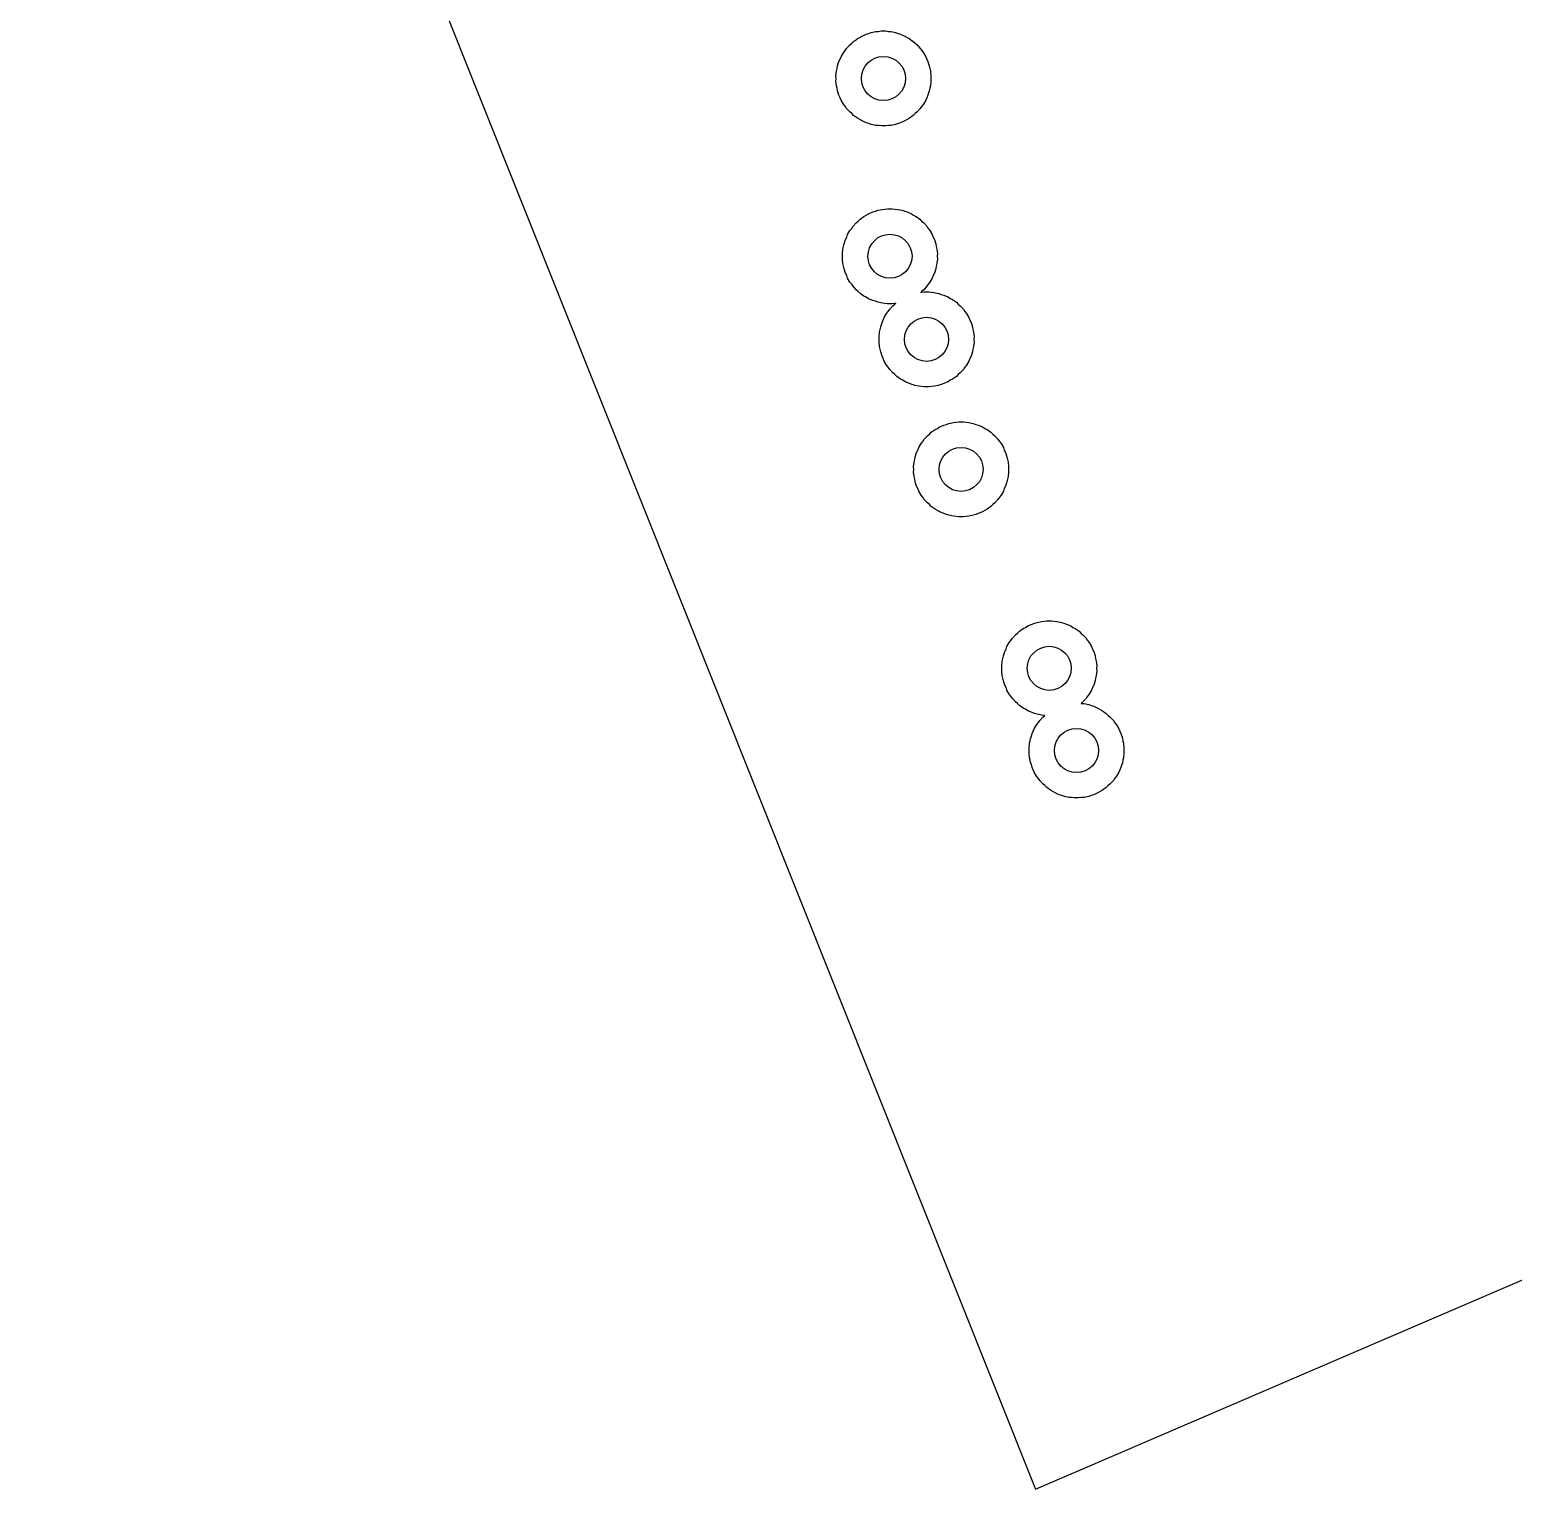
# Model space of a CAD drawing. Header units: feet. Extents: x -179 to 28, y -21 to 191.
# Drawn here: x -65.84 to -36.63, y 51.33 to 80.07 of the extents above; entities that cross this region are included whole.
import ezdxf

# ---------------------------------------------------------------- set-up
doc = ezdxf.new("R2010")
doc.units = ezdxf.units.FT
for name, color, linetype in [('Buildings', 7, 'CONTINUOUS'), ('Obstructions', 7, 'CONTINUOUS'), ('Setbacks', 7, 'CONTINUOUS')]:
    doc.layers.add(name, color=color, linetype=linetype)

msp = doc.modelspace()

# ---------------------------------------------------------------- linework, layer by layer
at = {"layer": 'Buildings', "color": 252}
for p, q in [((-65.843, 100.936), (-46.04, 51.328)), ((-46.04, 51.328), (-7.064, 68.106))]:
    msp.add_line(p, q, dxfattribs=at)
at = {"layer": 'Obstructions', "color": 252}
for centre in [(-49.032, 79.114), (-48.903, 75.612), (-48.182, 73.976), (-47.503, 71.415), (-45.766, 67.497), (-45.229, 65.879)]:
    msp.add_circle(centre, 0.434, dxfattribs=at)
at = {"layer": 'Setbacks', "color": 2}
for p, q in [((-49.129, 80.041), (-49.078, 80.049)), ((-49.078, 80.049), (-49.077, 80.049)), ((-49.077, 80.049), (-48.986, 80.049)), ((-48.986, 80.049), (-48.986, 80.049)), ((-48.986, 80.049), (-48.934, 80.041)), ((-49.757, 79.706), (-49.696, 79.774)), ((-49.696, 79.774), (-49.655, 79.807)), ((-49.696, 79.774), (-49.696, 79.774)), ((-49.655, 79.807), (-49.618, 79.844)), ((-49.618, 79.844), (-49.545, 79.897)), ((-49.618, 79.844), (-49.618, 79.844)), ((-49.545, 79.897), (-49.544, 79.898)), ((-49.544, 79.898), (-49.498, 79.921)), ((-49.498, 79.921), (-49.454, 79.95)), ((-49.454, 79.95), (-49.453, 79.95)), ((-49.453, 79.95), (-49.37, 79.987)), ((-49.37, 79.987), (-49.32, 80.001)), ((-49.37, 79.987), (-49.37, 79.987)), ((-49.32, 80.001), (-49.271, 80.019)), ((-49.271, 80.019), (-49.27, 80.019)), ((-49.27, 80.019), (-49.182, 80.038)), ((-49.182, 80.038), (-49.181, 80.038)), ((-49.181, 80.038), (-49.129, 80.041)), ((-48.934, 80.041), (-48.882, 80.038)), ((-48.882, 80.038), (-48.882, 80.038)), ((-48.882, 80.038), (-48.793, 80.019)), ((-48.793, 80.019), (-48.792, 80.019)), ((-48.792, 80.019), (-48.744, 80.001)), ((-48.744, 80.001), (-48.693, 79.987)), ((-48.693, 79.987), (-48.693, 79.987)), ((-48.693, 79.987), (-48.61, 79.95)), ((-48.61, 79.95), (-48.609, 79.95)), ((-48.609, 79.95), (-48.566, 79.921)), ((-48.566, 79.921), (-48.519, 79.898)), ((-48.519, 79.898), (-48.519, 79.897)), ((-48.519, 79.897), (-48.445, 79.844)), ((-48.445, 79.844), (-48.445, 79.844)), ((-48.445, 79.844), (-48.408, 79.807)), ((-48.408, 79.807), (-48.368, 79.774)), ((-48.368, 79.774), (-48.367, 79.774)), ((-48.367, 79.774), (-48.306, 79.706)), ((-49.907, 79.447), (-49.883, 79.493)), ((-49.883, 79.493), (-49.864, 79.542)), ((-49.864, 79.542), (-49.819, 79.621)), ((-49.864, 79.542), (-49.864, 79.542)), ((-49.819, 79.621), (-49.818, 79.621)), ((-49.818, 79.621), (-49.786, 79.662)), ((-49.786, 79.662), (-49.757, 79.706)), ((-49.757, 79.706), (-49.757, 79.706)), ((-48.306, 79.706), (-48.306, 79.706)), ((-48.306, 79.706), (-48.278, 79.662)), ((-48.278, 79.662), (-48.245, 79.621)), ((-48.245, 79.621), (-48.245, 79.621)), ((-48.245, 79.621), (-48.199, 79.542)), ((-48.199, 79.542), (-48.199, 79.542)), ((-48.199, 79.542), (-48.18, 79.493)), ((-48.18, 79.493), (-48.157, 79.447)), ((-49.966, 79.167), (-49.957, 79.257)), ((-49.957, 79.258), (-49.943, 79.308)), ((-49.957, 79.257), (-49.957, 79.258)), ((-49.943, 79.308), (-49.935, 79.36)), ((-49.935, 79.36), (-49.907, 79.446)), ((-49.935, 79.36), (-49.935, 79.36)), ((-49.907, 79.446), (-49.907, 79.447)), ((-48.157, 79.447), (-48.156, 79.446)), ((-48.156, 79.446), (-48.128, 79.36)), ((-48.128, 79.36), (-48.128, 79.36)), ((-48.128, 79.36), (-48.12, 79.308)), ((-48.12, 79.308), (-48.107, 79.258)), ((-48.107, 79.258), (-48.107, 79.257)), ((-48.107, 79.257), (-48.097, 79.167)), ((-49.966, 79.166), (-49.966, 79.167)), ((-49.964, 79.114), (-49.966, 79.166)), ((-49.966, 79.062), (-49.964, 79.114)), ((-49.957, 78.971), (-49.966, 79.062)), ((-49.966, 79.062), (-49.966, 79.062)), ((-49.943, 78.921), (-49.957, 78.971)), ((-49.957, 78.971), (-49.957, 78.971)), ((-49.935, 78.869), (-49.943, 78.921)), ((-48.12, 78.921), (-48.128, 78.869)), ((-48.107, 78.971), (-48.12, 78.921)), ((-48.097, 79.062), (-48.107, 78.971)), ((-48.107, 78.971), (-48.107, 78.971)), ((-48.097, 79.166), (-48.1, 79.114)), ((-48.1, 79.114), (-48.097, 79.062)), ((-48.097, 79.167), (-48.097, 79.166)), ((-48.097, 79.062), (-48.097, 79.062)), ((-49.935, 78.868), (-49.935, 78.869)), ((-49.907, 78.782), (-49.935, 78.868)), ((-49.883, 78.735), (-49.907, 78.782)), ((-49.907, 78.782), (-49.907, 78.782)), ((-49.864, 78.687), (-49.883, 78.735)), ((-49.864, 78.686), (-49.864, 78.687)), ((-49.819, 78.607), (-49.864, 78.686)), ((-49.818, 78.607), (-49.819, 78.607)), ((-49.786, 78.567), (-49.818, 78.607)), ((-48.245, 78.607), (-48.278, 78.567)), ((-48.199, 78.686), (-48.245, 78.607)), ((-48.245, 78.607), (-48.245, 78.607)), ((-48.18, 78.735), (-48.199, 78.687)), ((-48.199, 78.687), (-48.199, 78.686)), ((-48.157, 78.782), (-48.18, 78.735)), ((-48.156, 78.782), (-48.157, 78.782)), ((-48.128, 78.868), (-48.156, 78.782)), ((-48.128, 78.869), (-48.128, 78.868)), ((-49.757, 78.523), (-49.786, 78.567)), ((-49.757, 78.522), (-49.757, 78.523)), ((-49.696, 78.455), (-49.757, 78.522)), ((-49.655, 78.422), (-49.696, 78.455)), ((-49.696, 78.455), (-49.696, 78.455)), ((-49.618, 78.385), (-49.655, 78.422)), ((-49.545, 78.331), (-49.618, 78.385)), ((-49.618, 78.385), (-49.618, 78.385)), ((-49.544, 78.331), (-49.545, 78.331)), ((-49.498, 78.307), (-49.544, 78.331)), ((-49.454, 78.279), (-49.498, 78.307)), ((-48.566, 78.307), (-48.609, 78.279)), ((-48.519, 78.331), (-48.566, 78.307)), ((-48.445, 78.385), (-48.519, 78.331)), ((-48.519, 78.331), (-48.519, 78.331)), ((-48.408, 78.422), (-48.445, 78.385)), ((-48.445, 78.385), (-48.445, 78.385)), ((-48.368, 78.455), (-48.408, 78.422)), ((-48.367, 78.455), (-48.368, 78.455)), ((-48.306, 78.522), (-48.367, 78.455)), ((-48.278, 78.567), (-48.306, 78.523)), ((-48.306, 78.523), (-48.306, 78.522)), ((-49.453, 78.279), (-49.454, 78.279)), ((-49.37, 78.242), (-49.453, 78.279)), ((-49.37, 78.241), (-49.37, 78.242)), ((-49.32, 78.228), (-49.37, 78.241)), ((-49.271, 78.209), (-49.32, 78.228)), ((-49.27, 78.209), (-49.271, 78.209)), ((-49.182, 78.19), (-49.27, 78.209)), ((-49.181, 78.19), (-49.182, 78.19)), ((-49.129, 78.187), (-49.181, 78.19)), ((-49.078, 78.179), (-49.129, 78.187)), ((-49.077, 78.179), (-49.078, 78.179)), ((-48.986, 78.179), (-49.077, 78.179)), ((-48.934, 78.187), (-48.986, 78.179)), ((-48.986, 78.179), (-48.986, 78.179)), ((-48.882, 78.19), (-48.934, 78.187)), ((-48.793, 78.209), (-48.882, 78.19)), ((-48.882, 78.19), (-48.882, 78.19)), ((-48.792, 78.209), (-48.793, 78.209)), ((-48.744, 78.228), (-48.792, 78.209)), ((-48.693, 78.241), (-48.744, 78.228)), ((-48.61, 78.279), (-48.693, 78.242)), ((-48.693, 78.242), (-48.693, 78.241)), ((-48.609, 78.279), (-48.61, 78.279)), ((-49.001, 76.539), (-48.949, 76.547)), ((-48.949, 76.547), (-48.949, 76.547)), ((-48.949, 76.547), (-48.858, 76.547)), ((-48.858, 76.547), (-48.857, 76.547)), ((-48.857, 76.547), (-48.806, 76.539)), ((-49.628, 76.204), (-49.568, 76.271)), ((-49.568, 76.271), (-49.567, 76.271)), ((-49.567, 76.271), (-49.527, 76.304)), ((-49.527, 76.304), (-49.49, 76.341)), ((-49.49, 76.342), (-49.416, 76.395)), ((-49.49, 76.341), (-49.49, 76.342)), ((-49.416, 76.395), (-49.369, 76.419)), ((-49.416, 76.395), (-49.416, 76.395)), ((-49.369, 76.419), (-49.325, 76.447)), ((-49.325, 76.447), (-49.242, 76.484)), ((-49.325, 76.447), (-49.325, 76.447)), ((-49.242, 76.485), (-49.191, 76.498)), ((-49.242, 76.484), (-49.242, 76.485)), ((-49.191, 76.498), (-49.143, 76.517)), ((-49.143, 76.517), (-49.142, 76.517)), ((-49.142, 76.517), (-49.053, 76.536)), ((-49.053, 76.536), (-49.001, 76.539)), ((-49.053, 76.536), (-49.053, 76.536)), ((-48.806, 76.539), (-48.754, 76.536)), ((-48.754, 76.536), (-48.753, 76.536)), ((-48.753, 76.536), (-48.664, 76.517)), ((-48.664, 76.517), (-48.664, 76.517)), ((-48.664, 76.517), (-48.615, 76.498)), ((-48.615, 76.498), (-48.565, 76.485)), ((-48.565, 76.485), (-48.564, 76.484)), ((-48.564, 76.484), (-48.482, 76.447)), ((-48.482, 76.447), (-48.481, 76.447)), ((-48.481, 76.447), (-48.437, 76.419)), ((-48.437, 76.419), (-48.391, 76.395)), ((-48.391, 76.395), (-48.39, 76.395)), ((-48.39, 76.395), (-48.317, 76.342)), ((-48.317, 76.342), (-48.317, 76.341)), ((-48.317, 76.341), (-48.28, 76.304)), ((-48.28, 76.304), (-48.239, 76.271)), ((-48.239, 76.271), (-48.239, 76.271)), ((-48.239, 76.271), (-48.178, 76.204)), ((-49.778, 75.944), (-49.755, 75.991)), ((-49.755, 75.991), (-49.736, 76.04)), ((-49.736, 76.04), (-49.69, 76.119)), ((-49.736, 76.04), (-49.736, 76.04)), ((-49.69, 76.119), (-49.657, 76.16)), ((-49.69, 76.119), (-49.69, 76.119)), ((-49.657, 76.16), (-49.629, 76.203)), ((-49.629, 76.203), (-49.628, 76.204)), ((-48.178, 76.204), (-48.178, 76.203)), ((-48.178, 76.203), (-48.149, 76.16)), ((-48.149, 76.16), (-48.117, 76.119)), ((-48.117, 76.119), (-48.116, 76.119)), ((-48.116, 76.119), (-48.071, 76.04)), ((-48.071, 76.04), (-48.071, 76.04)), ((-48.071, 76.04), (-48.052, 75.991)), ((-48.052, 75.991), (-48.028, 75.944)), ((-49.838, 75.664), (-49.828, 75.755)), ((-49.828, 75.755), (-49.815, 75.806)), ((-49.828, 75.755), (-49.828, 75.755)), ((-49.815, 75.806), (-49.807, 75.857)), ((-49.807, 75.857), (-49.806, 75.858)), ((-49.806, 75.858), (-49.778, 75.944)), ((-49.778, 75.944), (-49.778, 75.944)), ((-48.028, 75.944), (-48.028, 75.944)), ((-48.028, 75.944), (-48, 75.858)), ((-48, 75.858), (-48, 75.857)), ((-48, 75.857), (-47.992, 75.806)), ((-47.992, 75.806), (-47.978, 75.755)), ((-47.978, 75.755), (-47.978, 75.755)), ((-47.978, 75.755), (-47.969, 75.664)), ((-49.835, 75.612), (-49.838, 75.664)), ((-49.838, 75.664), (-49.838, 75.664)), ((-49.838, 75.56), (-49.835, 75.612)), ((-49.838, 75.559), (-49.838, 75.56)), ((-49.828, 75.469), (-49.838, 75.559)), ((-49.828, 75.468), (-49.828, 75.469)), ((-49.815, 75.418), (-49.828, 75.468)), ((-49.807, 75.367), (-49.815, 75.418)), ((-47.992, 75.418), (-48, 75.367)), ((-47.978, 75.468), (-47.992, 75.418)), ((-47.969, 75.559), (-47.978, 75.469)), ((-47.978, 75.469), (-47.978, 75.468)), ((-47.969, 75.664), (-47.971, 75.612)), ((-47.971, 75.612), (-47.969, 75.56)), ((-47.969, 75.664), (-47.969, 75.664)), ((-47.969, 75.56), (-47.969, 75.559)), ((-49.806, 75.366), (-49.807, 75.367)), ((-49.778, 75.28), (-49.806, 75.366)), ((-49.778, 75.279), (-49.778, 75.28)), ((-49.755, 75.233), (-49.778, 75.279)), ((-49.736, 75.184), (-49.755, 75.233)), ((-49.69, 75.105), (-49.736, 75.184)), ((-49.736, 75.184), (-49.736, 75.184)), ((-49.657, 75.064), (-49.69, 75.105)), ((-49.69, 75.105), (-49.69, 75.105)), ((-48.117, 75.105), (-48.149, 75.064)), ((-48.116, 75.105), (-48.117, 75.105)), ((-48.071, 75.184), (-48.116, 75.105)), ((-48.052, 75.233), (-48.071, 75.184)), ((-48.071, 75.184), (-48.071, 75.184)), ((-48.028, 75.279), (-48.052, 75.233)), ((-48, 75.366), (-48.028, 75.28)), ((-48.028, 75.28), (-48.028, 75.279)), ((-48, 75.367), (-48, 75.366)), ((-49.629, 75.02), (-49.657, 75.064)), ((-49.628, 75.02), (-49.629, 75.02)), ((-49.568, 74.952), (-49.628, 75.02)), ((-49.567, 74.952), (-49.568, 74.952)), ((-49.527, 74.919), (-49.567, 74.952)), ((-49.49, 74.882), (-49.527, 74.919)), ((-49.416, 74.829), (-49.49, 74.882)), ((-49.49, 74.882), (-49.49, 74.882)), ((-49.416, 74.828), (-49.416, 74.829)), ((-49.369, 74.805), (-49.416, 74.828)), ((-49.325, 74.776), (-49.369, 74.805)), ((-48.28, 74.919), (-48.298, 74.901)), ((-48.298, 74.901), (-48.28, 74.902)), ((-48.239, 74.952), (-48.28, 74.919)), ((-48.28, 74.902), (-48.228, 74.911)), ((-48.178, 75.02), (-48.239, 74.952)), ((-48.239, 74.952), (-48.239, 74.952)), ((-48.228, 74.911), (-48.228, 74.911)), ((-48.228, 74.911), (-48.137, 74.911)), ((-48.149, 75.064), (-48.178, 75.02)), ((-48.178, 75.02), (-48.178, 75.02)), ((-48.137, 74.911), (-48.137, 74.911)), ((-48.137, 74.911), (-48.085, 74.902)), ((-48.085, 74.902), (-48.033, 74.9)), ((-48.033, 74.9), (-48.032, 74.9)), ((-48.032, 74.9), (-47.944, 74.881)), ((-47.944, 74.881), (-47.943, 74.881)), ((-47.943, 74.881), (-47.894, 74.862)), ((-47.894, 74.862), (-47.844, 74.848)), ((-47.844, 74.848), (-47.844, 74.848)), ((-47.844, 74.848), (-47.761, 74.811)), ((-47.761, 74.811), (-47.76, 74.811)), ((-47.76, 74.811), (-47.717, 74.783)), ((-49.242, 74.739), (-49.325, 74.776)), ((-49.325, 74.776), (-49.325, 74.776)), ((-49.191, 74.726), (-49.242, 74.739)), ((-49.242, 74.739), (-49.242, 74.739)), ((-49.143, 74.707), (-49.191, 74.726)), ((-49.142, 74.707), (-49.143, 74.707)), ((-49.053, 74.688), (-49.142, 74.707)), ((-49.001, 74.685), (-49.053, 74.688)), ((-49.053, 74.688), (-49.053, 74.688)), ((-48.949, 74.677), (-49.001, 74.685)), ((-48.969, 74.483), (-48.936, 74.523)), ((-48.858, 74.677), (-48.949, 74.677)), ((-48.949, 74.677), (-48.949, 74.677)), ((-48.936, 74.523), (-48.908, 74.567)), ((-48.908, 74.568), (-48.847, 74.635)), ((-48.908, 74.567), (-48.908, 74.568)), ((-48.857, 74.677), (-48.858, 74.677)), ((-48.806, 74.685), (-48.857, 74.677)), ((-48.847, 74.635), (-48.806, 74.668)), ((-48.847, 74.635), (-48.847, 74.635)), ((-48.806, 74.668), (-48.788, 74.686)), ((-48.788, 74.686), (-48.806, 74.685)), ((-47.717, 74.783), (-47.67, 74.759)), ((-47.67, 74.759), (-47.67, 74.759)), ((-47.67, 74.759), (-47.596, 74.705)), ((-47.596, 74.705), (-47.596, 74.705)), ((-47.596, 74.705), (-47.559, 74.668)), ((-47.559, 74.668), (-47.518, 74.635)), ((-47.518, 74.635), (-47.518, 74.635)), ((-47.518, 74.635), (-47.457, 74.568)), ((-47.457, 74.568), (-47.457, 74.567)), ((-47.457, 74.567), (-47.429, 74.523)), ((-47.429, 74.523), (-47.396, 74.483)), ((-49.094, 74.169), (-49.086, 74.221)), ((-49.086, 74.221), (-49.058, 74.308)), ((-49.086, 74.221), (-49.086, 74.221)), ((-49.058, 74.308), (-49.057, 74.308)), ((-49.057, 74.308), (-49.034, 74.355)), ((-49.034, 74.355), (-49.015, 74.403)), ((-49.015, 74.404), (-48.969, 74.482)), ((-49.015, 74.403), (-49.015, 74.404)), ((-48.969, 74.482), (-48.969, 74.483)), ((-47.396, 74.483), (-47.395, 74.482)), ((-47.395, 74.482), (-47.35, 74.404)), ((-47.35, 74.404), (-47.35, 74.403)), ((-47.35, 74.403), (-47.331, 74.355)), ((-47.331, 74.355), (-47.307, 74.308)), ((-47.307, 74.308), (-47.307, 74.308)), ((-47.307, 74.308), (-47.279, 74.221)), ((-47.279, 74.221), (-47.279, 74.221)), ((-47.279, 74.221), (-47.271, 74.169)), ((-49.117, 74.028), (-49.108, 74.118)), ((-49.114, 73.976), (-49.117, 74.028)), ((-49.117, 74.028), (-49.117, 74.028)), ((-49.117, 73.924), (-49.114, 73.976)), ((-49.117, 73.923), (-49.117, 73.924)), ((-49.108, 73.833), (-49.117, 73.923)), ((-49.108, 74.118), (-49.107, 74.119)), ((-49.107, 74.119), (-49.094, 74.169)), ((-47.271, 74.169), (-47.257, 74.119)), ((-47.257, 74.119), (-47.257, 74.118)), ((-47.257, 74.118), (-47.248, 74.028)), ((-47.248, 73.923), (-47.257, 73.833)), ((-47.248, 74.028), (-47.251, 73.976)), ((-47.251, 73.976), (-47.248, 73.924)), ((-47.248, 74.028), (-47.248, 74.028)), ((-47.248, 73.924), (-47.248, 73.923)), ((-49.107, 73.832), (-49.108, 73.833)), ((-49.094, 73.782), (-49.107, 73.832)), ((-49.086, 73.73), (-49.094, 73.782)), ((-49.058, 73.644), (-49.086, 73.73)), ((-49.086, 73.73), (-49.086, 73.73)), ((-49.057, 73.643), (-49.058, 73.644)), ((-49.034, 73.597), (-49.057, 73.643)), ((-47.307, 73.643), (-47.331, 73.597)), ((-47.279, 73.73), (-47.307, 73.644)), ((-47.307, 73.644), (-47.307, 73.643)), ((-47.271, 73.782), (-47.279, 73.73)), ((-47.279, 73.73), (-47.279, 73.73)), ((-47.257, 73.832), (-47.271, 73.782)), ((-47.257, 73.833), (-47.257, 73.832)), ((-49.015, 73.548), (-49.034, 73.597)), ((-49.015, 73.547), (-49.015, 73.548)), ((-48.969, 73.469), (-49.015, 73.547)), ((-48.969, 73.468), (-48.969, 73.469)), ((-48.936, 73.428), (-48.969, 73.468)), ((-48.908, 73.384), (-48.936, 73.428)), ((-48.847, 73.316), (-48.908, 73.384)), ((-48.908, 73.384), (-48.908, 73.384)), ((-47.457, 73.384), (-47.518, 73.316)), ((-47.429, 73.428), (-47.457, 73.384)), ((-47.457, 73.384), (-47.457, 73.384)), ((-47.396, 73.468), (-47.429, 73.428)), ((-47.395, 73.469), (-47.396, 73.468)), ((-47.35, 73.547), (-47.395, 73.469)), ((-47.331, 73.597), (-47.35, 73.548)), ((-47.35, 73.548), (-47.35, 73.547)), ((-48.806, 73.283), (-48.847, 73.316)), ((-48.847, 73.316), (-48.847, 73.316)), ((-48.769, 73.246), (-48.806, 73.283)), ((-48.695, 73.193), (-48.769, 73.246)), ((-48.769, 73.246), (-48.769, 73.246)), ((-48.695, 73.192), (-48.695, 73.193)), ((-48.648, 73.169), (-48.695, 73.192)), ((-48.605, 73.14), (-48.648, 73.169)), ((-48.604, 73.14), (-48.605, 73.14)), ((-48.521, 73.103), (-48.604, 73.14)), ((-48.47, 73.089), (-48.521, 73.103)), ((-48.521, 73.103), (-48.521, 73.103)), ((-48.422, 73.071), (-48.47, 73.089)), ((-48.421, 73.07), (-48.422, 73.071)), ((-48.332, 73.052), (-48.421, 73.07)), ((-48.28, 73.049), (-48.332, 73.052)), ((-48.332, 73.052), (-48.332, 73.052)), ((-48.228, 73.041), (-48.28, 73.049)), ((-48.137, 73.041), (-48.228, 73.041)), ((-48.228, 73.041), (-48.228, 73.041)), ((-48.085, 73.049), (-48.137, 73.041)), ((-48.137, 73.041), (-48.137, 73.041)), ((-48.033, 73.052), (-48.085, 73.049)), ((-48.032, 73.052), (-48.033, 73.052)), ((-47.944, 73.07), (-48.032, 73.052)), ((-47.943, 73.071), (-47.944, 73.07)), ((-47.894, 73.089), (-47.943, 73.071)), ((-47.844, 73.103), (-47.894, 73.089)), ((-47.761, 73.14), (-47.844, 73.103)), ((-47.844, 73.103), (-47.844, 73.103)), ((-47.76, 73.14), (-47.761, 73.14)), ((-47.717, 73.169), (-47.76, 73.14)), ((-47.67, 73.192), (-47.717, 73.169)), ((-47.596, 73.246), (-47.67, 73.193)), ((-47.67, 73.193), (-47.67, 73.192)), ((-47.559, 73.283), (-47.596, 73.246)), ((-47.596, 73.246), (-47.596, 73.246)), ((-47.518, 73.316), (-47.559, 73.283)), ((-47.518, 73.316), (-47.518, 73.316)), ((-48.089, 72.145), (-48.015, 72.198)), ((-48.015, 72.199), (-47.968, 72.222)), ((-48.015, 72.198), (-48.015, 72.199)), ((-47.968, 72.222), (-47.925, 72.251)), ((-47.925, 72.251), (-47.924, 72.251)), ((-47.924, 72.251), (-47.841, 72.288)), ((-47.841, 72.288), (-47.79, 72.302)), ((-47.841, 72.288), (-47.841, 72.288)), ((-47.79, 72.302), (-47.742, 72.32)), ((-47.742, 72.32), (-47.741, 72.321)), ((-47.741, 72.321), (-47.653, 72.339)), ((-47.653, 72.339), (-47.652, 72.339)), ((-47.652, 72.339), (-47.6, 72.342)), ((-47.6, 72.342), (-47.548, 72.35)), ((-47.548, 72.35), (-47.548, 72.35)), ((-47.548, 72.35), (-47.457, 72.35)), ((-47.457, 72.35), (-47.457, 72.35)), ((-47.457, 72.35), (-47.405, 72.342)), ((-47.405, 72.342), (-47.353, 72.339)), ((-47.353, 72.339), (-47.353, 72.339)), ((-47.353, 72.339), (-47.264, 72.321)), ((-47.264, 72.321), (-47.263, 72.32)), ((-47.263, 72.32), (-47.215, 72.302)), ((-47.215, 72.302), (-47.164, 72.288)), ((-47.164, 72.288), (-47.164, 72.288)), ((-47.164, 72.288), (-47.081, 72.251)), ((-47.081, 72.251), (-47.08, 72.251)), ((-47.08, 72.251), (-47.037, 72.222)), ((-47.037, 72.222), (-46.99, 72.199)), ((-46.99, 72.199), (-46.99, 72.198)), ((-46.99, 72.198), (-46.916, 72.145)), ((-48.335, 71.844), (-48.29, 71.922)), ((-48.29, 71.922), (-48.289, 71.923)), ((-48.289, 71.923), (-48.256, 71.963)), ((-48.256, 71.963), (-48.228, 72.007)), ((-48.228, 72.007), (-48.167, 72.075)), ((-48.228, 72.007), (-48.228, 72.007)), ((-48.167, 72.075), (-48.126, 72.108)), ((-48.167, 72.075), (-48.167, 72.075)), ((-48.126, 72.108), (-48.089, 72.145)), ((-48.089, 72.145), (-48.089, 72.145)), ((-46.916, 72.145), (-46.916, 72.145)), ((-46.916, 72.145), (-46.879, 72.108)), ((-46.879, 72.108), (-46.838, 72.075)), ((-46.838, 72.075), (-46.838, 72.075)), ((-46.838, 72.075), (-46.777, 72.007)), ((-46.777, 72.007), (-46.777, 72.007)), ((-46.777, 72.007), (-46.749, 71.963)), ((-46.749, 71.963), (-46.716, 71.923)), ((-46.716, 71.923), (-46.715, 71.922)), ((-46.715, 71.922), (-46.67, 71.844)), ((-48.428, 71.559), (-48.414, 71.609)), ((-48.414, 71.609), (-48.406, 71.661)), ((-48.406, 71.661), (-48.378, 71.747)), ((-48.406, 71.661), (-48.406, 71.661)), ((-48.378, 71.748), (-48.354, 71.794)), ((-48.378, 71.747), (-48.378, 71.748)), ((-48.354, 71.794), (-48.335, 71.843)), ((-48.335, 71.843), (-48.335, 71.844)), ((-46.67, 71.844), (-46.67, 71.843)), ((-46.67, 71.843), (-46.651, 71.794)), ((-46.651, 71.794), (-46.628, 71.748)), ((-46.628, 71.748), (-46.627, 71.747)), ((-46.627, 71.747), (-46.599, 71.661)), ((-46.599, 71.661), (-46.599, 71.661)), ((-46.599, 71.661), (-46.591, 71.609)), ((-46.591, 71.609), (-46.577, 71.559)), ((-48.437, 71.468), (-48.428, 71.558)), ((-48.437, 71.467), (-48.437, 71.468)), ((-48.434, 71.415), (-48.437, 71.467)), ((-48.437, 71.363), (-48.434, 71.415)), ((-48.428, 71.273), (-48.437, 71.363)), ((-48.437, 71.363), (-48.437, 71.363)), ((-48.428, 71.558), (-48.428, 71.559)), ((-46.577, 71.559), (-46.577, 71.558)), ((-46.577, 71.558), (-46.568, 71.468)), ((-46.568, 71.363), (-46.577, 71.273)), ((-46.568, 71.467), (-46.571, 71.415)), ((-46.571, 71.415), (-46.568, 71.363)), ((-46.568, 71.468), (-46.568, 71.467)), ((-46.568, 71.363), (-46.568, 71.363)), ((-48.428, 71.272), (-48.428, 71.273)), ((-48.414, 71.222), (-48.428, 71.272)), ((-48.406, 71.17), (-48.414, 71.222)), ((-48.378, 71.083), (-48.406, 71.17)), ((-48.406, 71.17), (-48.406, 71.17)), ((-48.354, 71.036), (-48.378, 71.083)), ((-48.378, 71.083), (-48.378, 71.083)), ((-48.335, 70.988), (-48.354, 71.036)), ((-46.651, 71.036), (-46.67, 70.988)), ((-46.628, 71.083), (-46.651, 71.036)), ((-46.627, 71.083), (-46.628, 71.083)), ((-46.599, 71.17), (-46.627, 71.083)), ((-46.591, 71.222), (-46.599, 71.17)), ((-46.599, 71.17), (-46.599, 71.17)), ((-46.577, 71.272), (-46.591, 71.222)), ((-46.577, 71.273), (-46.577, 71.272)), ((-48.335, 70.987), (-48.335, 70.988)), ((-48.29, 70.909), (-48.335, 70.987)), ((-48.289, 70.908), (-48.29, 70.909)), ((-48.256, 70.868), (-48.289, 70.908)), ((-48.228, 70.824), (-48.256, 70.868)), ((-48.228, 70.823), (-48.228, 70.824)), ((-48.167, 70.756), (-48.228, 70.823)), ((-48.126, 70.723), (-48.167, 70.756)), ((-48.167, 70.756), (-48.167, 70.756)), ((-48.089, 70.686), (-48.126, 70.723)), ((-46.879, 70.723), (-46.916, 70.686)), ((-46.838, 70.756), (-46.879, 70.723)), ((-46.777, 70.823), (-46.838, 70.756)), ((-46.838, 70.756), (-46.838, 70.756)), ((-46.749, 70.868), (-46.777, 70.824)), ((-46.777, 70.824), (-46.777, 70.823)), ((-46.716, 70.908), (-46.749, 70.868)), ((-46.715, 70.909), (-46.716, 70.908)), ((-46.67, 70.987), (-46.715, 70.909)), ((-46.67, 70.988), (-46.67, 70.987)), ((-48.015, 70.632), (-48.089, 70.686)), ((-48.089, 70.686), (-48.089, 70.686)), ((-47.968, 70.608), (-48.015, 70.632)), ((-48.015, 70.632), (-48.015, 70.632)), ((-47.925, 70.58), (-47.968, 70.608)), ((-47.924, 70.58), (-47.925, 70.58)), ((-47.841, 70.543), (-47.924, 70.58)), ((-47.79, 70.529), (-47.841, 70.543)), ((-47.841, 70.543), (-47.841, 70.543)), ((-47.742, 70.51), (-47.79, 70.529)), ((-47.741, 70.51), (-47.742, 70.51)), ((-47.653, 70.491), (-47.741, 70.51)), ((-47.652, 70.491), (-47.653, 70.491)), ((-47.6, 70.489), (-47.652, 70.491)), ((-47.548, 70.48), (-47.6, 70.489)), ((-47.457, 70.48), (-47.548, 70.48)), ((-47.548, 70.48), (-47.548, 70.48)), ((-47.405, 70.489), (-47.457, 70.48)), ((-47.457, 70.48), (-47.457, 70.48)), ((-47.353, 70.491), (-47.405, 70.489)), ((-47.264, 70.51), (-47.353, 70.491)), ((-47.353, 70.491), (-47.353, 70.491)), ((-47.263, 70.51), (-47.264, 70.51)), ((-47.215, 70.529), (-47.263, 70.51)), ((-47.164, 70.543), (-47.215, 70.529)), ((-47.081, 70.58), (-47.164, 70.543)), ((-47.164, 70.543), (-47.164, 70.543)), ((-47.08, 70.58), (-47.081, 70.58)), ((-47.037, 70.608), (-47.08, 70.58)), ((-46.99, 70.632), (-47.037, 70.608)), ((-46.916, 70.686), (-46.99, 70.632)), ((-46.99, 70.632), (-46.99, 70.632)), ((-46.916, 70.686), (-46.916, 70.686)), ((-46.188, 68.332), (-46.105, 68.369)), ((-46.105, 68.369), (-46.054, 68.383)), ((-46.105, 68.369), (-46.105, 68.369)), ((-46.054, 68.383), (-46.005, 68.402)), ((-46.005, 68.402), (-45.916, 68.421)), ((-46.005, 68.402), (-46.005, 68.402)), ((-45.916, 68.421), (-45.864, 68.423)), ((-45.916, 68.421), (-45.916, 68.421)), ((-45.864, 68.423), (-45.812, 68.432)), ((-45.812, 68.432), (-45.812, 68.432)), ((-45.812, 68.432), (-45.721, 68.432)), ((-45.721, 68.432), (-45.72, 68.432)), ((-45.72, 68.432), (-45.669, 68.423)), ((-45.669, 68.423), (-45.617, 68.421)), ((-45.617, 68.421), (-45.616, 68.421)), ((-45.616, 68.421), (-45.527, 68.402)), ((-45.527, 68.402), (-45.527, 68.402)), ((-45.527, 68.402), (-45.478, 68.383)), ((-45.478, 68.383), (-45.428, 68.369)), ((-45.428, 68.369), (-45.427, 68.369)), ((-45.427, 68.369), (-45.344, 68.332)), ((-46.52, 68.044), (-46.492, 68.088)), ((-46.492, 68.088), (-46.491, 68.088)), ((-46.491, 68.088), (-46.431, 68.156)), ((-46.431, 68.156), (-46.43, 68.156)), ((-46.43, 68.156), (-46.39, 68.189)), ((-46.39, 68.189), (-46.353, 68.226)), ((-46.353, 68.226), (-46.352, 68.226)), ((-46.352, 68.226), (-46.279, 68.28)), ((-46.279, 68.28), (-46.232, 68.304)), ((-46.279, 68.28), (-46.279, 68.28)), ((-46.232, 68.304), (-46.188, 68.332)), ((-46.188, 68.332), (-46.188, 68.332)), ((-45.344, 68.332), (-45.344, 68.332)), ((-45.344, 68.332), (-45.3, 68.304)), ((-45.3, 68.304), (-45.254, 68.28)), ((-45.254, 68.28), (-45.253, 68.28)), ((-45.253, 68.28), (-45.18, 68.226)), ((-45.18, 68.226), (-45.18, 68.226)), ((-45.18, 68.226), (-45.143, 68.189)), ((-45.143, 68.189), (-45.102, 68.156)), ((-45.102, 68.156), (-45.102, 68.156)), ((-45.102, 68.156), (-45.041, 68.088)), ((-45.041, 68.088), (-45.041, 68.088)), ((-45.041, 68.088), (-45.012, 68.044)), ((-46.669, 67.742), (-46.641, 67.829)), ((-46.641, 67.829), (-46.618, 67.876)), ((-46.641, 67.829), (-46.641, 67.829)), ((-46.618, 67.876), (-46.599, 67.924)), ((-46.599, 67.925), (-46.553, 68.003)), ((-46.599, 67.924), (-46.599, 67.925)), ((-46.553, 68.004), (-46.52, 68.044)), ((-46.553, 68.003), (-46.553, 68.004)), ((-45.012, 68.044), (-44.979, 68.004)), ((-44.979, 68.004), (-44.979, 68.003)), ((-44.979, 68.003), (-44.934, 67.925)), ((-44.934, 67.925), (-44.934, 67.924)), ((-44.934, 67.924), (-44.915, 67.876)), ((-44.915, 67.876), (-44.891, 67.829)), ((-44.891, 67.829), (-44.891, 67.829)), ((-44.891, 67.829), (-44.863, 67.742)), ((-46.701, 67.549), (-46.691, 67.639)), ((-46.698, 67.497), (-46.701, 67.549)), ((-46.701, 67.549), (-46.701, 67.549)), ((-46.701, 67.444), (-46.698, 67.497)), ((-46.691, 67.64), (-46.678, 67.69)), ((-46.691, 67.639), (-46.691, 67.64)), ((-46.678, 67.69), (-46.67, 67.742)), ((-46.67, 67.742), (-46.669, 67.742)), ((-44.863, 67.742), (-44.863, 67.742)), ((-44.863, 67.742), (-44.855, 67.69)), ((-44.855, 67.69), (-44.841, 67.64)), ((-44.841, 67.64), (-44.841, 67.639)), ((-44.841, 67.639), (-44.832, 67.549)), ((-44.832, 67.549), (-44.834, 67.497)), ((-44.834, 67.497), (-44.832, 67.444)), ((-44.832, 67.549), (-44.832, 67.549)), ((-46.691, 67.354), (-46.701, 67.444)), ((-46.701, 67.444), (-46.701, 67.444)), ((-46.691, 67.353), (-46.691, 67.354)), ((-46.678, 67.303), (-46.691, 67.353)), ((-46.67, 67.251), (-46.678, 67.303)), ((-46.669, 67.251), (-46.67, 67.251)), ((-46.641, 67.164), (-46.669, 67.251)), ((-44.863, 67.251), (-44.891, 67.164)), ((-44.855, 67.303), (-44.863, 67.251)), ((-44.863, 67.251), (-44.863, 67.251)), ((-44.841, 67.353), (-44.855, 67.303)), ((-44.832, 67.444), (-44.841, 67.354)), ((-44.841, 67.354), (-44.841, 67.353)), ((-44.832, 67.444), (-44.832, 67.444)), ((-46.618, 67.118), (-46.641, 67.164)), ((-46.641, 67.164), (-46.641, 67.164)), ((-46.599, 67.069), (-46.618, 67.118)), ((-46.599, 67.068), (-46.599, 67.069)), ((-46.553, 66.99), (-46.599, 67.068)), ((-46.553, 66.989), (-46.553, 66.99)), ((-46.52, 66.949), (-46.553, 66.989)), ((-46.492, 66.905), (-46.52, 66.949)), ((-46.491, 66.905), (-46.492, 66.905)), ((-46.431, 66.837), (-46.491, 66.905)), ((-45.041, 66.905), (-45.102, 66.837)), ((-45.012, 66.949), (-45.041, 66.905)), ((-45.041, 66.905), (-45.041, 66.905)), ((-44.979, 66.989), (-45.012, 66.949)), ((-44.934, 67.068), (-44.979, 66.99)), ((-44.979, 66.99), (-44.979, 66.989)), ((-44.915, 67.118), (-44.934, 67.069)), ((-44.934, 67.069), (-44.934, 67.068)), ((-44.891, 67.164), (-44.915, 67.118)), ((-44.891, 67.164), (-44.891, 67.164)), ((-46.43, 66.837), (-46.431, 66.837)), ((-46.39, 66.804), (-46.43, 66.837)), ((-46.353, 66.767), (-46.39, 66.804)), ((-46.352, 66.767), (-46.353, 66.767)), ((-46.279, 66.713), (-46.352, 66.767)), ((-46.232, 66.69), (-46.279, 66.713)), ((-46.279, 66.713), (-46.279, 66.713)), ((-46.188, 66.661), (-46.232, 66.69)), ((-46.105, 66.624), (-46.188, 66.661)), ((-46.188, 66.661), (-46.188, 66.661)), ((-46.054, 66.61), (-46.105, 66.624)), ((-46.105, 66.624), (-46.105, 66.624)), ((-46.005, 66.592), (-46.054, 66.61)), ((-45.102, 66.837), (-45.139, 66.807)), ((-45.139, 66.807), (-45.132, 66.805)), ((-45.132, 66.805), (-45.08, 66.803)), ((-45.102, 66.837), (-45.102, 66.837)), ((-45.08, 66.803), (-45.079, 66.803)), ((-45.079, 66.803), (-44.99, 66.784)), ((-44.99, 66.784), (-44.99, 66.784)), ((-44.99, 66.784), (-44.941, 66.765)), ((-44.941, 66.765), (-44.891, 66.751)), ((-44.891, 66.751), (-44.89, 66.751)), ((-44.89, 66.751), (-44.807, 66.714)), ((-44.807, 66.714), (-44.807, 66.714)), ((-44.807, 66.714), (-44.763, 66.686)), ((-44.763, 66.686), (-44.717, 66.662)), ((-44.717, 66.662), (-44.716, 66.662)), ((-44.716, 66.662), (-44.643, 66.608)), ((-46.062, 66.307), (-46.016, 66.385)), ((-46.016, 66.386), (-45.983, 66.426)), ((-46.016, 66.385), (-46.016, 66.386)), ((-46.005, 66.591), (-46.005, 66.592)), ((-45.916, 66.573), (-46.005, 66.591)), ((-45.983, 66.426), (-45.955, 66.47)), ((-45.955, 66.47), (-45.954, 66.471)), ((-45.954, 66.471), (-45.894, 66.538)), ((-45.864, 66.57), (-45.916, 66.573)), ((-45.916, 66.573), (-45.916, 66.573)), ((-45.894, 66.538), (-45.893, 66.538)), ((-45.893, 66.538), (-45.856, 66.569)), ((-45.856, 66.569), (-45.864, 66.57)), ((-44.643, 66.608), (-44.643, 66.608)), ((-44.643, 66.608), (-44.606, 66.571)), ((-44.606, 66.571), (-44.565, 66.538)), ((-44.565, 66.538), (-44.565, 66.538)), ((-44.565, 66.538), (-44.504, 66.471)), ((-44.504, 66.471), (-44.504, 66.47)), ((-44.504, 66.47), (-44.475, 66.426)), ((-44.475, 66.426), (-44.442, 66.386)), ((-44.442, 66.386), (-44.442, 66.385)), ((-44.442, 66.385), (-44.397, 66.307)), ((-46.154, 66.022), (-46.141, 66.072)), ((-46.141, 66.072), (-46.133, 66.124)), ((-46.133, 66.124), (-46.132, 66.124)), ((-46.132, 66.124), (-46.104, 66.211)), ((-46.104, 66.211), (-46.081, 66.258)), ((-46.104, 66.211), (-46.104, 66.211)), ((-46.081, 66.258), (-46.062, 66.306)), ((-46.062, 66.306), (-46.062, 66.307)), ((-44.397, 66.307), (-44.397, 66.306)), ((-44.397, 66.306), (-44.378, 66.258)), ((-44.378, 66.258), (-44.354, 66.211)), ((-44.354, 66.211), (-44.354, 66.211)), ((-44.354, 66.211), (-44.326, 66.124)), ((-44.326, 66.124), (-44.326, 66.124)), ((-44.326, 66.124), (-44.318, 66.072)), ((-44.318, 66.072), (-44.304, 66.022)), ((-46.164, 65.931), (-46.154, 66.022)), ((-46.161, 65.879), (-46.164, 65.931)), ((-46.164, 65.931), (-46.164, 65.931)), ((-46.164, 65.827), (-46.161, 65.879)), ((-46.164, 65.826), (-46.164, 65.827)), ((-46.154, 65.736), (-46.164, 65.826)), ((-46.154, 66.022), (-46.154, 66.022)), ((-46.154, 65.735), (-46.154, 65.736)), ((-46.141, 65.685), (-46.154, 65.735)), ((-44.304, 65.735), (-44.318, 65.685)), ((-44.304, 66.022), (-44.304, 66.022)), ((-44.304, 66.022), (-44.295, 65.931)), ((-44.295, 65.826), (-44.304, 65.736)), ((-44.304, 65.736), (-44.304, 65.735)), ((-44.295, 65.931), (-44.297, 65.879)), ((-44.297, 65.879), (-44.295, 65.827)), ((-44.295, 65.931), (-44.295, 65.931)), ((-44.295, 65.827), (-44.295, 65.826)), ((-46.133, 65.633), (-46.141, 65.685)), ((-46.132, 65.633), (-46.133, 65.633)), ((-46.104, 65.547), (-46.132, 65.633)), ((-46.104, 65.546), (-46.104, 65.547)), ((-46.081, 65.5), (-46.104, 65.546)), ((-46.062, 65.451), (-46.081, 65.5)), ((-46.062, 65.45), (-46.062, 65.451)), ((-46.016, 65.372), (-46.062, 65.45)), ((-44.397, 65.45), (-44.442, 65.372)), ((-44.378, 65.5), (-44.397, 65.451)), ((-44.397, 65.451), (-44.397, 65.45)), ((-44.354, 65.546), (-44.378, 65.5)), ((-44.326, 65.633), (-44.354, 65.547)), ((-44.354, 65.547), (-44.354, 65.546)), ((-44.318, 65.685), (-44.326, 65.633)), ((-44.326, 65.633), (-44.326, 65.633)), ((-46.016, 65.371), (-46.016, 65.372)), ((-45.983, 65.331), (-46.016, 65.371)), ((-45.955, 65.287), (-45.983, 65.331)), ((-45.954, 65.287), (-45.955, 65.287)), ((-45.894, 65.219), (-45.954, 65.287)), ((-45.893, 65.219), (-45.894, 65.219)), ((-45.853, 65.186), (-45.893, 65.219)), ((-45.816, 65.149), (-45.853, 65.186)), ((-45.742, 65.096), (-45.816, 65.149)), ((-45.816, 65.149), (-45.816, 65.149)), ((-44.643, 65.149), (-44.716, 65.096)), ((-44.606, 65.186), (-44.643, 65.149)), ((-44.643, 65.149), (-44.643, 65.149)), ((-44.565, 65.219), (-44.606, 65.186)), ((-44.504, 65.287), (-44.565, 65.219)), ((-44.565, 65.219), (-44.565, 65.219)), ((-44.475, 65.331), (-44.504, 65.287)), ((-44.504, 65.287), (-44.504, 65.287)), ((-44.442, 65.371), (-44.475, 65.331)), ((-44.442, 65.372), (-44.442, 65.371)), ((-45.742, 65.095), (-45.742, 65.096)), ((-45.695, 65.072), (-45.742, 65.095)), ((-45.651, 65.043), (-45.695, 65.072)), ((-45.568, 65.006), (-45.651, 65.043)), ((-45.651, 65.043), (-45.651, 65.043)), ((-45.517, 64.992), (-45.568, 65.006)), ((-45.568, 65.006), (-45.568, 65.006)), ((-45.469, 64.974), (-45.517, 64.992)), ((-45.468, 64.974), (-45.469, 64.974)), ((-45.379, 64.955), (-45.468, 64.974)), ((-45.327, 64.952), (-45.379, 64.955)), ((-45.379, 64.955), (-45.379, 64.955)), ((-45.275, 64.944), (-45.327, 64.952)), ((-45.184, 64.944), (-45.275, 64.944)), ((-45.275, 64.944), (-45.275, 64.944)), ((-45.183, 64.944), (-45.184, 64.944)), ((-45.132, 64.952), (-45.183, 64.944)), ((-45.08, 64.955), (-45.132, 64.952)), ((-45.079, 64.955), (-45.08, 64.955)), ((-44.99, 64.974), (-45.079, 64.955)), ((-44.941, 64.992), (-44.99, 64.974)), ((-44.99, 64.974), (-44.99, 64.974)), ((-44.891, 65.006), (-44.941, 64.992)), ((-44.89, 65.006), (-44.891, 65.006)), ((-44.807, 65.043), (-44.89, 65.006)), ((-44.763, 65.072), (-44.807, 65.043)), ((-44.807, 65.043), (-44.807, 65.043)), ((-44.717, 65.095), (-44.763, 65.072)), ((-44.716, 65.096), (-44.717, 65.095))]:
    msp.add_line(p, q, dxfattribs=at)

doc.saveas('drawing.dxf')
